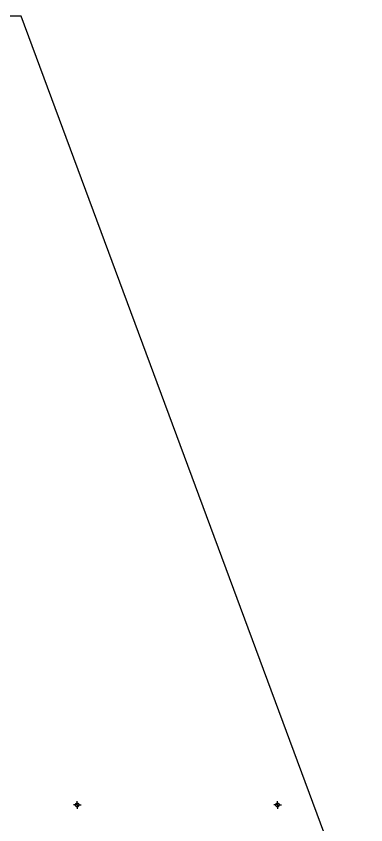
# Model space of a CAD drawing. Extents: x 50 to 503, y 33 to 383.
# Drawn here: x 149.92 to 167.38, y 342.74 to 383.1 of the extents above; entities that cross this region are included whole.
import ezdxf

# ---------------------------------------------------------------- set-up
doc = ezdxf.new("R2010")
doc.units = 0
doc.layers.get('0').update_dxf_attribs({"linetype": 'CONTINUOUS'})

# ---------------------------------------------------------------- blocks, each defined once
blk = doc.blocks.new('SW_CENTERMARKSYMBOL_0')
at = {"color": 0, "linetype": 'CONTINUOUS'}
for p, q in [((-0.098, 0), (-0.192, 0)), ((0, 0), (-0.098, 0)), ((0, 0.098), (0, 0.192)), ((0, 0), (0, 0.098)), ((0, 0), (0, -0.098)), ((0, 0), (0.098, 0)), ((0.098, 0), (0.192, 0)), ((0, -0.098), (0, -0.192))]:
    blk.add_line(p, q, dxfattribs=at)
blk = doc.blocks.new('SW_CENTERMARKSYMBOL_1')
at = {"color": 0, "linetype": 'CONTINUOUS'}
for p, q in [((-0.098, 0), (-0.192, 0)), ((0, 0), (-0.098, 0)), ((0, 0.098), (0, 0.192)), ((0, 0), (0, 0.098)), ((0, 0), (0, -0.098)), ((0, 0), (0.098, 0)), ((0.098, 0), (0.192, 0)), ((0, -0.098), (0, -0.192))]:
    blk.add_line(p, q, dxfattribs=at)

msp = doc.modelspace()

# ---------------------------------------------------------------- linework, layer by layer
at = {"color": 7, "linetype": 'CONTINUOUS'}
for p, q in [((150.165, 383.095), (115.362, 383.095)), ((179.378, 304.375), (150.165, 383.095))]:
    msp.add_line(p, q, dxfattribs=at)
for centre in [(152.968, 343.735), (162.968, 343.735)]:
    msp.add_circle(centre, 0.094, dxfattribs=at)

# ---------------------------------------------------------------- block references
for name, p in [('SW_CENTERMARKSYMBOL_1', (152.968, 343.735)), ('SW_CENTERMARKSYMBOL_0', (162.968, 343.735))]:
    msp.add_blockref(name, p, dxfattribs=at)

doc.saveas('drawing.dxf')
